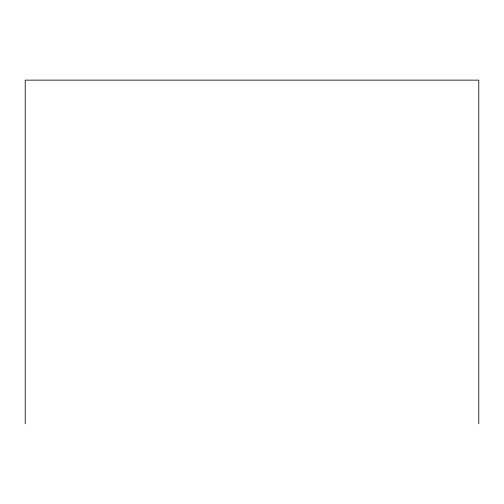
<?xml version="1.0" encoding="UTF-8"?>
<svg xmlns="http://www.w3.org/2000/svg" width="504" height="504" viewBox="0 0 504 504"><rect width="100%" height="100%" fill="white"/><g stroke="black" fill="none" stroke-linecap="round" stroke-linejoin="round"><path stroke-width="0.76" d="M478.8 423.864L478.8 80.136L25.2 80.136L25.2 423.864"/></g></svg>
